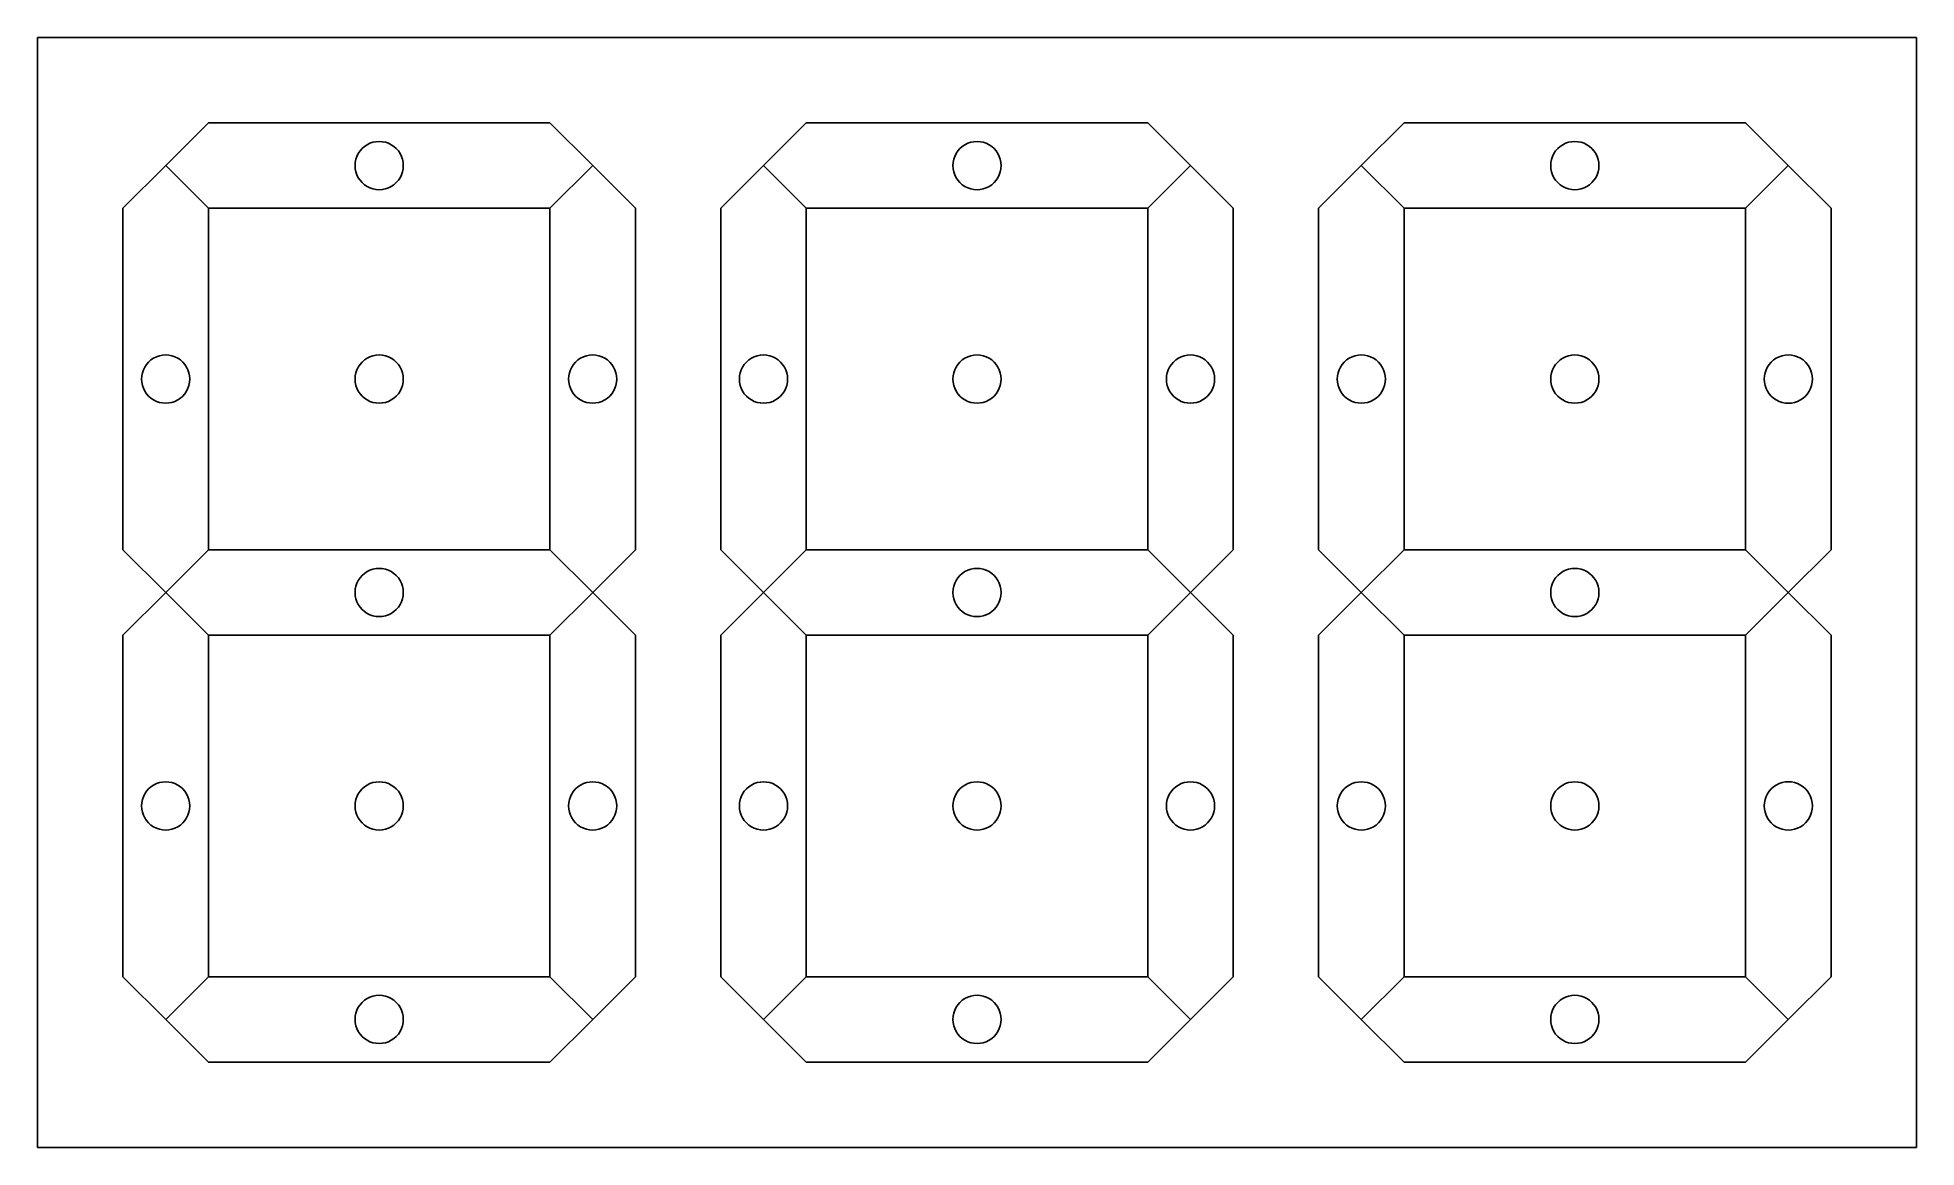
# Model space of a CAD drawing. Extents: x 14 to 454, y 20 to 280.
import ezdxf

# ---------------------------------------------------------------- set-up
doc = ezdxf.new("R2010")
doc.units = 0
doc.layers.get('0').update_dxf_attribs({"linetype": 'CONTINUOUS'})

msp = doc.modelspace()

# ---------------------------------------------------------------- linework, layer by layer
at = {"color": 7}
for points in [[(453.978804, 279.826278), (13.978813, 279.826278), (13.978813, 19.826268), (453.978804, 19.826268)], [(33.978813, 159.826276), (33.978813, 239.826278), (43.978811, 249.826276), (53.978813, 239.826278), (53.978813, 159.826276), (43.978811, 149.826278)], [(99.628812, 249.826276)], [(239.628812, 249.826276)], [(379.628823, 249.826276)], [(49.628811, 199.826278)], [(99.628812, 199.826278)], [(149.628812, 199.826278)], [(189.628812, 199.826278)], [(239.628812, 199.826278)], [(289.628818, 199.826278)], [(329.628818, 199.826278)], [(379.628823, 199.826278)], [(429.628803, 199.826278)], [(99.628812, 149.826278)], [(239.628812, 149.826278)], [(379.628823, 149.826278)], [(49.628811, 99.826277)], [(99.628812, 99.826277)], [(149.628812, 99.826277)], [(189.628812, 99.826277)], [(239.628812, 99.826277)], [(289.628818, 99.826277)], [(329.628818, 99.826277)], [(379.628823, 99.826277)], [(429.628803, 99.826277)], [(99.628812, 49.826277)], [(239.628812, 49.826277)], [(379.628823, 49.826277)]]:
    msp.add_lwpolyline(points, close=True, dxfattribs=at)
for points in [[(43.978811, 249.826276), (53.978813, 259.826277), (133.978811, 259.826277), (143.978813, 249.826276)], [(183.978812, 249.826276), (193.978813, 259.826277)], [(193.978813, 259.826277), (273.97882, 259.826277)], [(273.97882, 259.826277), (283.9788, 249.826276)], [(323.978826, 249.826276), (333.978806, 259.826277)], [(333.978806, 259.826277), (413.978804, 259.826277)], [(413.978804, 259.826277), (423.978811, 249.826276)], [(133.978811, 159.826276), (133.978811, 239.826278), (143.978813, 249.826276), (153.978814, 239.826278)], [(173.978813, 239.826278), (183.978812, 249.826276)], [(183.978812, 249.826276), (193.978813, 239.826278)], [(273.97882, 239.826278), (283.9788, 249.826276)], [(283.9788, 249.826276), (293.978806, 239.826278)], [(313.978819, 239.826278), (323.978826, 249.826276)], [(323.978826, 249.826276), (333.978806, 239.826278)], [(413.978804, 239.826278), (423.978811, 249.826276)], [(423.978811, 249.826276), (433.978817, 239.826278)], [(133.978811, 239.826278), (53.978813, 239.826278)], [(153.978814, 239.826278), (153.978814, 159.826276)], [(173.978813, 159.826276), (173.978813, 239.826278)], [(193.978813, 239.826278), (193.978813, 159.826276)], [(273.97882, 239.826278), (193.978813, 239.826278)], [(273.97882, 159.826276), (273.97882, 239.826278)], [(293.978806, 239.826278), (293.978806, 159.826276)], [(313.978819, 159.826276), (313.978819, 239.826278)], [(333.978806, 239.826278), (333.978806, 159.826276)], [(413.978804, 239.826278), (333.978806, 239.826278)], [(413.978804, 159.826276), (413.978804, 239.826278)], [(433.978817, 239.826278), (433.978817, 159.826276)], [(133.978811, 159.826276), (143.978813, 149.826278), (133.978811, 139.826277), (53.978813, 139.826277)], [(53.978813, 159.826276), (133.978811, 159.826276)], [(153.978814, 159.826276), (143.978813, 149.826278)], [(183.978812, 149.826278), (173.978813, 159.826276)], [(183.978812, 149.826278), (193.978813, 159.826276), (273.97882, 159.826276)], [(273.97882, 159.826276), (283.9788, 149.826278)], [(283.9788, 149.826278), (293.978806, 159.826276)], [(323.978826, 149.826278), (313.978819, 159.826276)], [(323.978826, 149.826278), (333.978806, 159.826276), (413.978804, 159.826276)], [(413.978804, 159.826276), (423.978811, 149.826278)], [(423.978811, 149.826278), (433.978817, 159.826276)], [(33.978813, 139.826277), (43.978811, 149.826278)], [(43.978811, 149.826278), (53.978813, 139.826277)], [(153.978814, 139.826277), (143.978813, 149.826278)], [(173.978813, 139.826277), (183.978812, 149.826278)], [(193.978813, 139.826277), (183.978812, 149.826278)], [(273.97882, 139.826277), (283.9788, 149.826278)], [(283.9788, 149.826278), (293.978806, 139.826277)], [(293.978806, 139.826277), (283.9788, 149.826278)], [(313.978819, 139.826277), (323.978826, 149.826278)], [(333.978806, 139.826277), (323.978826, 149.826278)], [(413.978804, 139.826277), (423.978811, 149.826278)], [(423.978811, 149.826278), (433.978817, 139.826277)], [(43.978811, 49.826277), (33.978813, 59.826278), (33.978813, 139.826277)], [(53.978813, 139.826277), (53.978813, 59.826278)], [(133.978811, 59.826278), (133.978811, 139.826277)], [(153.978814, 139.826277), (153.978814, 59.826278)], [(173.978813, 59.826278), (173.978813, 139.826277)], [(193.978813, 139.826277), (193.978813, 59.826278)], [(273.97882, 139.826277), (193.978813, 139.826277)], [(273.97882, 59.826278), (273.97882, 139.826277)], [(293.978806, 139.826277), (293.978806, 59.826278)], [(313.978819, 59.826278), (313.978819, 139.826277)], [(333.978806, 139.826277), (333.978806, 59.826278)], [(413.978804, 139.826277), (333.978806, 139.826277)], [(413.978804, 59.826278), (413.978804, 139.826277)], [(433.978817, 139.826277), (433.978817, 59.826278)], [(53.978813, 59.826278), (43.978811, 49.826277)], [(53.978813, 59.826278), (133.978811, 59.826278)], [(143.978813, 49.826277), (133.978811, 59.826278)], [(153.978814, 59.826278), (143.978813, 49.826277)], [(183.978812, 49.826277), (173.978813, 59.826278)], [(183.978812, 49.826277), (193.978813, 59.826278)], [(193.978813, 59.826278), (273.97882, 59.826278)], [(283.9788, 49.826277), (273.97882, 59.826278)], [(293.978806, 59.826278), (283.9788, 49.826277)], [(323.978826, 49.826277), (313.978819, 59.826278)], [(323.978826, 49.826277), (333.978806, 59.826278)], [(333.978806, 59.826278), (413.978804, 59.826278)], [(423.978811, 49.826277), (413.978804, 59.826278)], [(433.978817, 59.826278), (423.978811, 49.826277)], [(43.978811, 49.826277), (53.978813, 39.826278)], [(133.978811, 39.826278), (143.978813, 49.826277)], [(183.978812, 49.826277), (193.978813, 39.826278)], [(273.97882, 39.826278), (283.9788, 49.826277)], [(323.978826, 49.826277), (333.978806, 39.826278)], [(413.978804, 39.826278), (423.978811, 49.826277)], [(133.978811, 39.826278), (53.978813, 39.826278)], [(273.97882, 39.826278), (193.978813, 39.826278)], [(413.978804, 39.826278), (333.978806, 39.826278)]]:
    msp.add_lwpolyline(points, dxfattribs=at)
for points in [[(96.804311, 254.720761), (95.055941, 255.73042), (92.901683, 255.73042), (91.153313, 254.720761)], [(236.804312, 254.720761), (235.055942, 255.73042), (232.901683, 255.73042), (231.153313, 254.720761)], [(376.803821, 254.719325), (375.055703, 255.728601), (372.901933, 255.728601), (371.153815, 254.719325)], [(91.153313, 254.720761), (89.404943, 253.711101), (88.328194, 251.845239), (88.328812, 249.826276)], [(99.628812, 249.826276), (99.62943, 251.845239), (98.552681, 253.711101), (96.804311, 254.720761)], [(231.153313, 254.720761), (229.404944, 253.711101), (228.328195, 251.845239), (228.328813, 249.826276)], [(239.628812, 249.826276), (239.62943, 251.845239), (238.552681, 253.711101), (236.804312, 254.720761)], [(371.153815, 254.719325), (369.405698, 253.710048), (368.328813, 251.844829), (368.328813, 249.826276)], [(379.628823, 249.826276), (379.628824, 251.844829), (378.551939, 253.710048), (376.803821, 254.719325)], [(88.328812, 249.826276), (88.328194, 247.807314), (89.404943, 245.941451), (91.153313, 244.931792)], [(96.804311, 244.931792), (98.552681, 245.941451), (99.62943, 247.807314), (99.628812, 249.826276)], [(228.328813, 249.826276), (228.328195, 247.807314), (229.404944, 245.941451), (231.153313, 244.931792)], [(236.804312, 244.931792), (238.552681, 245.941451), (239.62943, 247.807314), (239.628812, 249.826276)], [(368.328813, 249.826276), (368.328813, 247.807724), (369.405698, 245.942504), (371.153816, 244.933228)], [(376.803821, 244.933228), (378.551938, 245.942504), (379.628823, 247.807724), (379.628823, 249.826276)], [(91.153313, 244.931792), (92.901683, 243.922132), (95.055941, 243.922132), (96.804311, 244.931792)], [(231.153313, 244.931792), (232.901683, 243.922132), (235.055942, 243.922132), (236.804312, 244.931792)], [(371.153816, 244.933228), (372.901933, 243.923952), (375.055703, 243.923952), (376.803821, 244.933228)], [(41.153312, 204.720763), (39.404943, 203.711103), (38.328194, 201.845241), (38.328812, 199.826278)], [(46.804311, 204.720763), (45.055941, 205.730422), (42.901682, 205.730422), (41.153312, 204.720763)], [(49.628811, 199.826278), (49.629429, 201.845241), (48.55268, 203.711103), (46.804311, 204.720763)], [(91.153313, 204.720763), (89.404943, 203.711103), (88.328194, 201.845241), (88.328812, 199.826278)], [(96.804311, 204.720763), (95.055941, 205.730422), (92.901683, 205.730422), (91.153313, 204.720763)], [(99.628812, 199.826278), (99.62943, 201.845241), (98.552681, 203.711103), (96.804311, 204.720763)], [(141.153313, 204.720763), (139.404944, 203.711103), (138.328195, 201.845241), (138.328813, 199.826278)], [(146.804312, 204.720763), (145.055942, 205.730422), (142.901683, 205.730422), (141.153313, 204.720763)], [(149.628812, 199.826278), (149.62943, 201.845241), (148.552682, 203.711103), (146.804312, 204.720763)], [(181.153313, 204.720763), (179.404943, 203.711103), (178.328194, 201.845241), (178.328812, 199.826278)], [(186.804311, 204.720763), (185.055941, 205.730422), (182.901683, 205.730422), (181.153313, 204.720763)], [(189.628812, 199.826278), (189.62943, 201.845241), (188.552681, 203.711103), (186.804311, 204.720763)], [(231.153313, 204.720763), (229.404944, 203.711103), (228.328195, 201.845241), (228.328813, 199.826278)], [(236.804312, 204.720763), (235.055942, 205.730422), (232.901683, 205.730422), (231.153313, 204.720763)], [(239.628812, 199.826278), (239.62943, 201.845241), (238.552681, 203.711103), (236.804312, 204.720763)], [(281.15381, 204.719327), (279.405693, 203.71005), (278.328808, 201.844831), (278.328808, 199.826278)], [(286.803816, 204.719327), (285.055698, 205.728603), (282.901928, 205.728603), (281.15381, 204.719327)], [(289.628818, 199.826278), (289.628818, 201.844831), (288.551933, 203.71005), (286.803816, 204.719327)], [(321.15381, 204.719327), (319.405692, 203.71005), (318.328807, 201.844831), (318.328807, 199.826278)], [(326.803815, 204.719327), (325.055697, 205.728603), (322.901927, 205.728603), (321.15381, 204.719327)], [(329.628818, 199.826278), (329.628818, 201.844831), (328.551933, 203.71005), (326.803815, 204.719327)], [(371.153815, 204.719327), (369.405698, 203.71005), (368.328813, 201.844831), (368.328813, 199.826278)], [(376.803821, 204.719327), (375.055703, 205.728603), (372.901933, 205.728603), (371.153815, 204.719327)], [(379.628823, 199.826278), (379.628824, 201.844831), (378.551939, 203.71005), (376.803821, 204.719327)], [(421.151032, 204.727344), (419.401504, 203.715928), (418.325376, 201.847119), (418.328819, 199.826278)], [(426.80659, 204.727344), (425.057062, 205.73876), (422.90056, 205.73876), (421.151032, 204.727344)], [(429.628803, 199.826278), (429.632246, 201.847119), (428.556117, 203.715928), (426.80659, 204.727344)], [(38.328812, 199.826278), (38.328194, 197.807316), (39.404943, 195.941453), (41.153312, 194.931794)], [(46.804311, 194.931794), (48.55268, 195.941453), (49.629429, 197.807316), (49.628811, 199.826278)], [(88.328812, 199.826278), (88.328194, 197.807316), (89.404943, 195.941453), (91.153313, 194.931794)], [(96.804311, 194.931794), (98.552681, 195.941453), (99.62943, 197.807316), (99.628812, 199.826278)], [(138.328813, 199.826278), (138.328195, 197.807316), (139.404944, 195.941453), (141.153313, 194.931794)], [(146.804312, 194.931794), (148.552682, 195.941453), (149.62943, 197.807316), (149.628812, 199.826278)], [(178.328812, 199.826278), (178.328194, 197.807316), (179.404943, 195.941453), (181.153313, 194.931794)], [(186.804311, 194.931794), (188.552681, 195.941453), (189.62943, 197.807316), (189.628812, 199.826278)], [(228.328813, 199.826278), (228.328195, 197.807316), (229.404944, 195.941453), (231.153313, 194.931794)], [(236.804312, 194.931794), (238.552681, 195.941453), (239.62943, 197.807316), (239.628812, 199.826278)], [(278.328808, 199.826278), (278.328808, 197.807726), (279.405693, 195.942506), (281.15381, 194.93323)], [(286.803816, 194.93323), (288.551933, 195.942506), (289.628818, 197.807726), (289.628818, 199.826278)], [(318.328807, 199.826278), (318.328807, 197.807726), (319.405692, 195.942506), (321.15381, 194.93323)], [(326.803815, 194.93323), (328.551933, 195.942506), (329.628818, 197.807726), (329.628818, 199.826278)], [(368.328813, 199.826278), (368.328813, 197.807726), (369.405698, 195.942507), (371.153816, 194.93323)], [(376.803821, 194.93323), (378.551938, 195.942507), (379.628823, 197.807726), (379.628823, 199.826278)], [(418.328819, 199.826278), (418.325376, 197.805437), (419.401504, 195.936629), (421.151032, 194.925213)], [(426.80659, 194.925213), (428.556117, 195.936629), (429.632246, 197.805437), (429.628803, 199.826278)], [(41.153312, 194.931794), (42.901682, 193.922134), (45.055941, 193.922134), (46.804311, 194.931794)], [(91.153313, 194.931794), (92.901683, 193.922134), (95.055941, 193.922134), (96.804311, 194.931794)], [(141.153313, 194.931794), (142.901683, 193.922134), (145.055942, 193.922134), (146.804312, 194.931794)], [(181.153313, 194.931794), (182.901683, 193.922134), (185.055941, 193.922134), (186.804311, 194.931794)], [(231.153313, 194.931794), (232.901683, 193.922134), (235.055942, 193.922134), (236.804312, 194.931794)], [(281.15381, 194.93323), (282.901928, 193.923954), (285.055698, 193.923954), (286.803816, 194.93323)], [(321.15381, 194.93323), (322.901927, 193.923954), (325.055697, 193.923954), (326.803815, 194.93323)], [(371.153816, 194.93323), (372.901933, 193.923954), (375.055703, 193.923954), (376.803821, 194.93323)], [(421.151032, 194.925213), (422.90056, 193.913797), (425.057062, 193.913797), (426.80659, 194.925213)], [(91.153313, 154.720762), (89.404943, 153.711103), (88.328194, 151.84524), (88.328812, 149.826278)], [(96.804311, 154.720762), (95.055941, 155.730422), (92.901683, 155.730422), (91.153313, 154.720762)], [(99.628812, 149.826278), (99.62943, 151.84524), (98.552681, 153.711103), (96.804311, 154.720762)], [(231.153313, 154.720762), (229.404944, 153.711103), (228.328195, 151.84524), (228.328813, 149.826278)], [(236.804312, 154.720762), (235.055942, 155.730422), (232.901683, 155.730422), (231.153313, 154.720762)], [(239.628812, 149.826278), (239.62943, 151.84524), (238.552681, 153.711103), (236.804312, 154.720762)], [(371.153815, 154.719326), (369.405698, 153.71005), (368.328813, 151.84483), (368.328813, 149.826278)], [(376.803821, 154.719326), (375.055703, 155.728603), (372.901933, 155.728603), (371.153815, 154.719326)], [(379.628823, 149.826278), (379.628824, 151.84483), (378.551939, 153.71005), (376.803821, 154.719326)], [(88.328812, 149.826278), (88.328194, 147.807315), (89.404943, 145.941453), (91.153313, 144.931793)], [(96.804311, 144.931793), (98.552681, 145.941453), (99.62943, 147.807315), (99.628812, 149.826278)], [(228.328813, 149.826278), (228.328195, 147.807315), (229.404944, 145.941453), (231.153313, 144.931793)], [(236.804312, 144.931793), (238.552681, 145.941453), (239.62943, 147.807315), (239.628812, 149.826278)], [(368.328813, 149.826278), (368.328813, 147.807725), (369.405698, 145.942506), (371.153816, 144.93323)], [(376.803821, 144.93323), (378.551938, 145.942506), (379.628823, 147.807725), (379.628823, 149.826278)], [(91.153313, 144.931793), (92.901683, 143.922134), (95.055941, 143.922134), (96.804311, 144.931793)], [(231.153313, 144.931793), (232.901683, 143.922134), (235.055942, 143.922134), (236.804312, 144.931793)], [(371.153816, 144.93323), (372.901933, 143.923954), (375.055703, 143.923954), (376.803821, 144.93323)], [(46.804311, 104.720762), (45.055941, 105.730421), (42.901682, 105.730421), (41.153312, 104.720762)], [(96.804311, 104.720762), (95.055941, 105.730421), (92.901683, 105.730421), (91.153313, 104.720762)], [(146.804312, 104.720762), (145.055942, 105.730421), (142.901683, 105.730421), (141.153313, 104.720762)], [(186.804311, 104.720762), (185.055941, 105.730421), (182.901683, 105.730421), (181.153313, 104.720762)], [(236.804312, 104.720762), (235.055942, 105.730421), (232.901683, 105.730421), (231.153313, 104.720762)], [(286.803816, 104.719326), (285.055698, 105.728602), (282.901928, 105.728602), (281.15381, 104.719326)], [(326.803815, 104.719326), (325.055697, 105.728602), (322.901927, 105.728602), (321.15381, 104.719326)], [(376.803821, 104.719326), (375.055703, 105.728602), (372.901933, 105.728602), (371.153815, 104.719326)], [(426.80659, 104.727343), (425.057062, 105.738758), (422.90056, 105.738758), (421.151032, 104.727343)], [(41.153312, 104.720762), (39.404943, 103.711102), (38.328194, 101.84524), (38.328812, 99.826277)], [(49.628811, 99.826277), (49.629429, 101.84524), (48.55268, 103.711102), (46.804311, 104.720762)], [(91.153313, 104.720762), (89.404943, 103.711102), (88.328194, 101.84524), (88.328812, 99.826277)], [(99.628812, 99.826277), (99.62943, 101.84524), (98.552681, 103.711102), (96.804311, 104.720762)], [(141.153313, 104.720762), (139.404944, 103.711102), (138.328195, 101.84524), (138.328813, 99.826277)], [(149.628812, 99.826277), (149.62943, 101.84524), (148.552682, 103.711102), (146.804312, 104.720762)], [(181.153313, 104.720762), (179.404943, 103.711102), (178.328194, 101.84524), (178.328812, 99.826277)], [(189.628812, 99.826277), (189.62943, 101.84524), (188.552681, 103.711102), (186.804311, 104.720762)], [(231.153313, 104.720762), (229.404944, 103.711102), (228.328195, 101.84524), (228.328813, 99.826277)], [(239.628812, 99.826277), (239.62943, 101.84524), (238.552681, 103.711102), (236.804312, 104.720762)], [(281.15381, 104.719326), (279.405693, 103.710049), (278.328808, 101.84483), (278.328808, 99.826277)], [(289.628818, 99.826277), (289.628818, 101.84483), (288.551933, 103.710049), (286.803816, 104.719326)], [(321.15381, 104.719326), (319.405692, 103.710049), (318.328807, 101.84483), (318.328807, 99.826277)], [(329.628818, 99.826277), (329.628818, 101.84483), (328.551933, 103.710049), (326.803815, 104.719326)], [(371.153815, 104.719326), (369.405698, 103.710049), (368.328813, 101.84483), (368.328813, 99.826277)], [(379.628823, 99.826277), (379.628824, 101.84483), (378.551939, 103.710049), (376.803821, 104.719326)], [(421.151032, 104.727343), (419.401504, 103.715927), (418.325376, 101.847118), (418.328819, 99.826277)], [(429.628803, 99.826277), (429.632246, 101.847118), (428.556117, 103.715927), (426.80659, 104.727343)], [(38.328812, 99.826277), (38.328194, 97.807315), (39.404943, 95.941452), (41.153312, 94.931793)], [(46.804311, 94.931793), (48.55268, 95.941452), (49.629429, 97.807315), (49.628811, 99.826277)], [(88.328812, 99.826277), (88.328194, 97.807315), (89.404943, 95.941452), (91.153313, 94.931793)], [(96.804311, 94.931793), (98.552681, 95.941452), (99.62943, 97.807315), (99.628812, 99.826277)], [(138.328813, 99.826277), (138.328195, 97.807315), (139.404944, 95.941452), (141.153313, 94.931793)], [(146.804312, 94.931793), (148.552682, 95.941452), (149.62943, 97.807315), (149.628812, 99.826277)], [(178.328812, 99.826277), (178.328194, 97.807315), (179.404943, 95.941452), (181.153313, 94.931793)], [(186.804311, 94.931793), (188.552681, 95.941452), (189.62943, 97.807315), (189.628812, 99.826277)], [(228.328813, 99.826277), (228.328195, 97.807315), (229.404944, 95.941452), (231.153313, 94.931793)], [(236.804312, 94.931793), (238.552681, 95.941452), (239.62943, 97.807315), (239.628812, 99.826277)], [(278.328808, 99.826277), (278.328808, 97.807725), (279.405693, 95.942505), (281.15381, 94.933229)], [(286.803816, 94.933229), (288.551933, 95.942505), (289.628818, 97.807725), (289.628818, 99.826277)], [(318.328807, 99.826277), (318.328807, 97.807725), (319.405692, 95.942505), (321.15381, 94.933229)], [(326.803815, 94.933229), (328.551933, 95.942505), (329.628818, 97.807725), (329.628818, 99.826277)], [(368.328813, 99.826277), (368.328813, 97.807725), (369.405698, 95.942505), (371.153816, 94.933229)], [(376.803821, 94.933229), (378.551938, 95.942505), (379.628823, 97.807725), (379.628823, 99.826277)], [(418.328819, 99.826277), (418.325376, 97.805436), (419.401504, 95.936627), (421.151032, 94.925212)], [(426.80659, 94.925212), (428.556117, 95.936627), (429.632246, 97.805436), (429.628803, 99.826277)], [(41.153312, 94.931793), (42.901682, 93.922133), (45.055941, 93.922133), (46.804311, 94.931793)], [(91.153313, 94.931793), (92.901683, 93.922133), (95.055941, 93.922133), (96.804311, 94.931793)], [(141.153313, 94.931793), (142.901683, 93.922133), (145.055942, 93.922133), (146.804312, 94.931793)], [(181.153313, 94.931793), (182.901683, 93.922133), (185.055941, 93.922133), (186.804311, 94.931793)], [(231.153313, 94.931793), (232.901683, 93.922133), (235.055942, 93.922133), (236.804312, 94.931793)], [(281.15381, 94.933229), (282.901928, 93.923953), (285.055698, 93.923953), (286.803816, 94.933229)], [(321.15381, 94.933229), (322.901927, 93.923953), (325.055697, 93.923953), (326.803815, 94.933229)], [(371.153816, 94.933229), (372.901933, 93.923953), (375.055703, 93.923953), (376.803821, 94.933229)], [(421.151032, 94.925212), (422.90056, 93.913796), (425.057062, 93.913796), (426.80659, 94.925212)], [(91.153313, 54.720761), (89.404943, 53.711102), (88.328194, 51.845239), (88.328812, 49.826277)], [(96.804311, 54.720761), (95.055941, 55.730421), (92.901683, 55.730421), (91.153313, 54.720761)], [(99.628812, 49.826277), (99.62943, 51.845239), (98.552681, 53.711102), (96.804311, 54.720761)], [(231.153313, 54.720761), (229.404944, 53.711102), (228.328195, 51.845239), (228.328813, 49.826277)], [(236.804312, 54.720761), (235.055942, 55.730421), (232.901683, 55.730421), (231.153313, 54.720761)], [(239.628812, 49.826277), (239.62943, 51.845239), (238.552681, 53.711102), (236.804312, 54.720761)], [(371.153815, 54.719325), (369.405698, 53.710049), (368.328813, 51.844829), (368.328813, 49.826277)], [(376.803821, 54.719325), (375.055703, 55.728602), (372.901933, 55.728602), (371.153815, 54.719325)], [(379.628823, 49.826277), (379.628824, 51.844829), (378.551939, 53.710049), (376.803821, 54.719325)], [(88.328812, 49.826277), (88.328194, 47.807314), (89.404943, 45.941452), (91.153313, 44.931792)], [(96.804311, 44.931792), (98.552681, 45.941452), (99.62943, 47.807314), (99.628812, 49.826277)], [(228.328813, 49.826277), (228.328195, 47.807314), (229.404944, 45.941452), (231.153313, 44.931792)], [(236.804312, 44.931792), (238.552681, 45.941452), (239.62943, 47.807314), (239.628812, 49.826277)], [(368.328813, 49.826277), (368.328813, 47.807724), (369.405698, 45.942505), (371.153816, 44.933229)], [(376.803821, 44.933229), (378.551938, 45.942505), (379.628823, 47.807724), (379.628823, 49.826277)], [(91.153313, 44.931792), (92.901683, 43.922133), (95.055941, 43.922133), (96.804311, 44.931792)], [(231.153313, 44.931792), (232.901683, 43.922133), (235.055942, 43.922133), (236.804312, 44.931792)], [(371.153816, 44.933229), (372.901933, 43.923952), (375.055703, 43.923952), (376.803821, 44.933229)]]:
    msp.add_open_spline(points, degree=3, dxfattribs=at)

doc.saveas('drawing.dxf')
